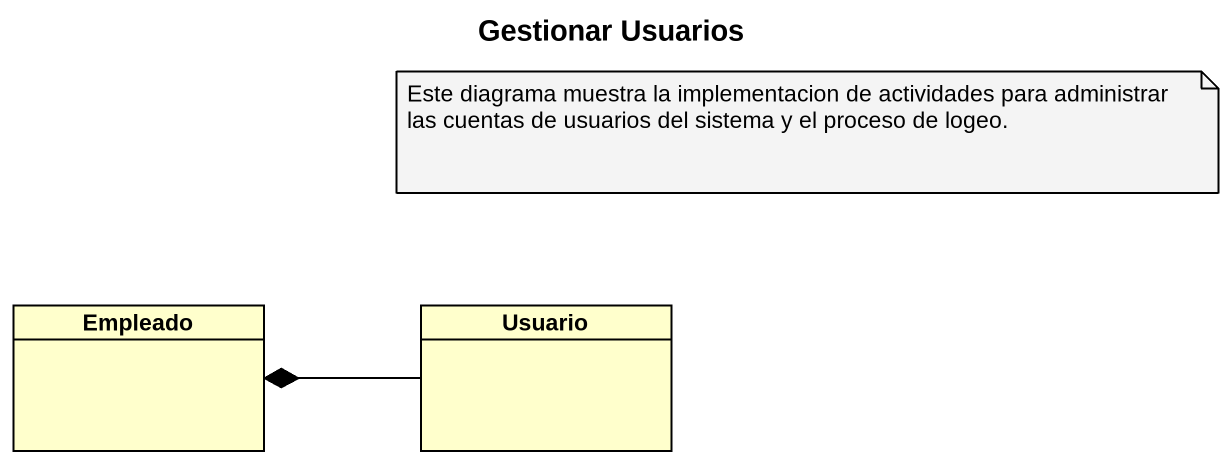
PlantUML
@startuml
title Gestionar Usuarios
hide circle
hide empty members
class Empleado
class Usuario
Usuario -left-* Empleado
note as N1
  Este diagrama muestra la implementacion de actividades para administrar las cuentas de usuarios del sistema y el proceso de logeo.
end note
@enduml
